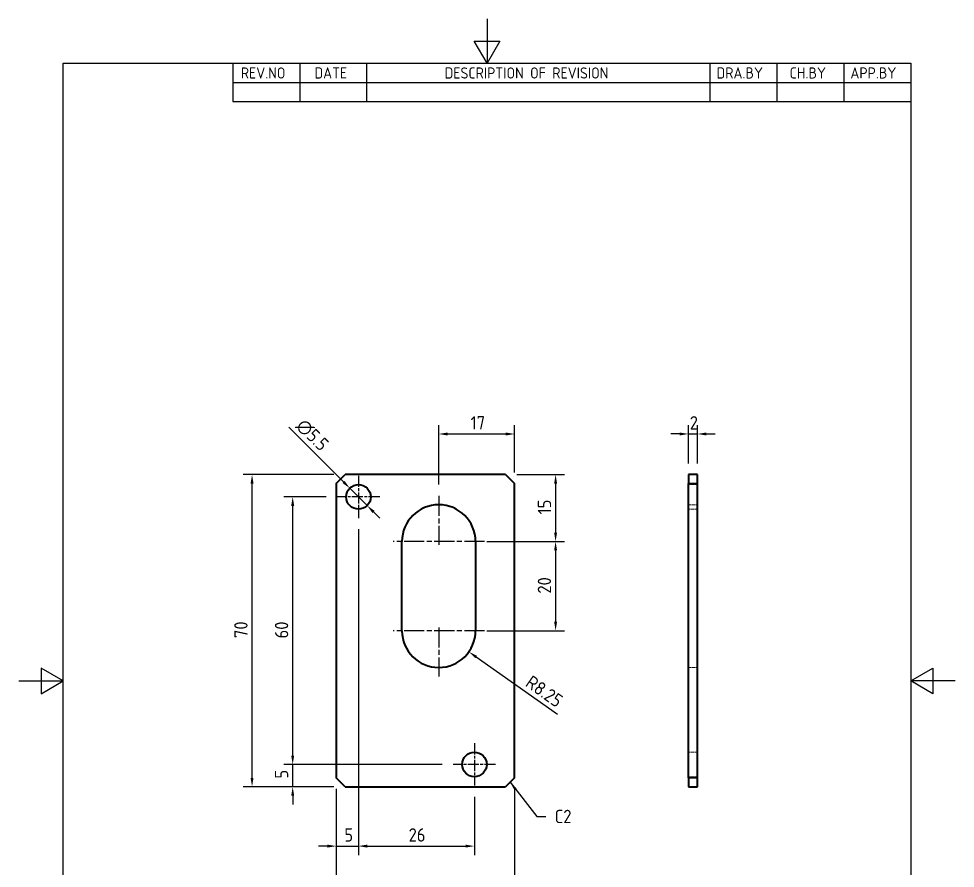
# Model space of a CAD drawing. Header units: millimetres. Extents: x 0 to 210, y 0 to 297.
# Drawn here: x 0 to 210, y 106.5 to 297 of the extents above; entities that cross this region are included whole.
import ezdxf

# ---------------------------------------------------------------- set-up
doc = ezdxf.new("R2010")
doc.units = ezdxf.units.MM
doc.linetypes.add('CHAIN', pattern=[0.35429999999999995, 0.2362, -0.0295, 0.0591, -0.0295])
doc.linetypes.add('DASHED', pattern=[0.2067, 0.1654, -0.0413])
doc.layers.get('0').update_dxf_attribs({"color": 3, "lineweight": 25})
for name, color, linetype, lineweight in [('가려진 것(ISO)', 2, 'DASHED', 18), ('가시적인 것(ISO)', 3, 'Continuous', 40), ('경계(ISO)', 7, 'Continuous', 25), ('기호(ISO)', 5, 'Continuous', 25), ('중심 표식(ISO)', 1, 'Continuous', 25), ('치수(ISO)', 2, 'Continuous', 25)]:
    doc.layers.add(name, color=color, linetype=linetype, lineweight=lineweight)
doc.styles.add('ISO Proportiona M2B', font='isocp.shx')
doc.styles.add('치수 텍스트_PSTEK_POSCO', font='isocp.shx')
doc.dimstyles.new('치수_PSTEK_POSCO', dxfattribs={"dimtxt": 3, "dimasz": 2, "dimexe": 2, "dimexo": 2.5, "dimgap": 1, "dimtad": 1, "dimrnd": 1e-08, "dimdsep": 46, "dimtxsty": '치수 텍스트_PSTEK_POSCO', "dimcen": 0.09, "dimdle": 10, "dimclrd": 7, "dimclre": 7, "dimclrt": 2, "dimadec": 1, "dimazin": 2, "dimtfac": 1, "dimtmove": 0, "dimatfit": 3, "dimfxl": 0, "dimtolj": 1, "dimlwd": -1, "dimlwe": -1, "dimarcsym": 0})
doc.dimstyles.new('치수_PSTEK_POSCO$7', dxfattribs={"dimtxt": 3, "dimasz": 2, "dimexe": 2, "dimexo": 2.5, "dimgap": 1, "dimtad": 1, "dimrnd": 1e-08, "dimdsep": 46, "dimtxsty": '치수 텍스트_PSTEK_POSCO', "dimcen": 0.09, "dimdle": 10, "dimclrd": 7, "dimclre": 7, "dimclrt": 2, "dimadec": 1, "dimazin": 2, "dimtfac": 1, "dimtmove": 0, "dimatfit": 3, "dimfxl": 0, "dimtolj": 1, "dimlwd": -1, "dimlwe": -1, "dimarcsym": 0})

# ---------------------------------------------------------------- blocks, each defined once
blk = doc.blocks.new('경계 Default Border')
at = {"layer": '경계(ISO)', "flags": 128}
for points in [[(105, 297.0000076293945), (105, 287.0000076293945), (102.1132469177246, 292.0000076293945), (107.8867530822754, 292.0000076293945), (105, 287.0000076293945)], [(10, 10), (10, 287.0000076293945), (200, 287.0000076293945), (200, 10), (10, 10)], [(0, 148.5000038146973), (10, 148.5000038146973), (5, 151.3867473602295), (5, 145.6132507324219), (10, 148.5000038146973)], [(210, 148.5000038146973), (200, 148.5000038146973), (205, 151.3867473602295), (205, 145.6132507324219), (200, 148.5000038146973)]]:
    blk.add_lwpolyline(points, dxfattribs=at)
blk = doc.blocks.new('*D21')
at = {"layer": 'Defpoints', "color": 0, "transparency": 16777216}
for p in [(76.18339570685751, 185.0113452321155), (102.1833957068575, 125.0113452321155), (102.1833957068575, 111.4516874892281)]:
    blk.add_point(p, dxfattribs=at)
at = {"layer": '치수(ISO)', "color": 7, "transparency": 16777216}
for p, q in [((76.18339570685751, 182.5113452321155), (76.18339570685751, 109.4516874892281)), ((102.1833957068575, 122.5113452321155), (102.1833957068575, 109.4516874892281)), ((78.18339570685751, 111.4516874892281), (100.1833957068575, 111.4516874892281))]:
    blk.add_line(p, q, dxfattribs=at)
for points in [[(78.18339570685751, 111.7850208225615), (78.18339570685751, 111.1183541558948), (76.18339570685751, 111.4516874892281)], [(100.1833957068575, 111.7850208225615), (100.1833957068575, 111.1183541558948), (102.1833957068575, 111.4516874892281)]]:
    blk.add_solid(points, dxfattribs=at)
at = {"layer": '치수(ISO)', "color": 2, "transparency": 16777216, "insert": (87.42089570685752, 113.9519827648187), "char_height": 3, "attachment_point": 4, "style": '치수 텍스트_PSTEK_POSCO'}
blk.add_mtext('\\A1;26', dxfattribs=at)
blk = doc.blocks.new('*D22')
at = {"layer": 'Defpoints', "color": 0, "transparency": 16777216}
for p in [(76.18339570685751, 185.0113452321155), (71.18339570685752, 126.7613452321155), (76.18339570685751, 111.4516874892281)]:
    blk.add_point(p, dxfattribs=at)
at = {"layer": '치수(ISO)', "color": 7, "transparency": 16777216}
for p, q in [((76.18339570685751, 182.5113452321155), (76.18339570685751, 109.4516874892281)), ((71.18339570685752, 124.2613452321155), (71.18339570685752, 109.4516874892281)), ((69.18339570685752, 111.4516874892281), (67.18339570685752, 111.4516874892281)), ((71.18339570685752, 111.4516874892281), (76.18339570685751, 111.4516874892281)), ((78.18339570685751, 111.4516874892281), (80.18339570685751, 111.4516874892281))]:
    blk.add_line(p, q, dxfattribs=at)
for points in [[(69.18339570685752, 111.7850208225615), (69.18339570685752, 111.1183541558948), (71.18339570685752, 111.4516874892281)], [(78.18339570685751, 111.7850208225615), (78.18339570685751, 111.1183541558948), (76.18339570685751, 111.4516874892281)]]:
    blk.add_solid(points, dxfattribs=at)
at = {"layer": '치수(ISO)', "color": 2, "transparency": 16777216, "insert": (73.02126367250155, 113.9516874892281), "char_height": 3, "attachment_point": 4, "style": '치수 텍스트_PSTEK_POSCO'}
blk.add_mtext('\\A1;5', dxfattribs=at)
blk = doc.blocks.new('*D23')
at = {"layer": 'Defpoints', "color": 0, "transparency": 16777216}
for p in [(71.18339570685752, 126.7613452321155), (111.1833957068575, 126.7613452321155), (111.1833957068575, 100.2253097084812)]:
    blk.add_point(p, dxfattribs=at)
at = {"layer": '치수(ISO)', "color": 7, "transparency": 16777216}
for p, q in [((71.18339570685752, 124.2613452321155), (71.18339570685752, 98.22530970848116)), ((111.1833957068575, 124.2613452321155), (111.1833957068575, 98.22530970848116)), ((73.18339570685752, 100.2253097084812), (109.1833957068575, 100.2253097084812))]:
    blk.add_line(p, q, dxfattribs=at)
for points in [[(73.18339570685752, 100.5586430418145), (73.18339570685752, 99.89197637514783), (71.18339570685752, 100.2253097084812)], [(109.1833957068575, 100.5586430418145), (109.1833957068575, 99.89197637514783), (111.1833957068575, 100.2253097084812)]]:
    blk.add_solid(points, dxfattribs=at)
at = {"layer": '치수(ISO)', "color": 2, "transparency": 16777216, "insert": (89.38221460449533, 102.7253097084812), "char_height": 3, "attachment_point": 4, "style": '치수 텍스트_PSTEK_POSCO'}
blk.add_mtext('\\A1;40', dxfattribs=at)
blk = doc.blocks.new('*D24')
at = {"layer": 'Defpoints', "color": 0, "transparency": 16777216}
for p in [(61.43339570685755, 189.7613452321156), (71.43339570685751, 189.7613452321155), (97.43339570685754, 129.7613452321155)]:
    blk.add_point(p, dxfattribs=at)
at = {"layer": '치수(ISO)', "color": 7, "transparency": 16777216}
for p, q in [((68.93339570685751, 189.7613452321155), (59.43339570685755, 189.7613452321156)), ((61.43339570685753, 131.7613452321156), (61.43339570685755, 187.7613452321156)), ((94.93339570685754, 129.7613452321155), (59.43339570685753, 129.7613452321156))]:
    blk.add_line(p, q, dxfattribs=at)
for points in [[(61.10006237352421, 187.7613452321156), (61.76672904019088, 187.7613452321156), (61.43339570685755, 189.7613452321156)], [(61.1000623735242, 131.7613452321156), (61.76672904019087, 131.7613452321156), (61.43339570685753, 129.7613452321156)]]:
    blk.add_solid(points, dxfattribs=at)
at = {"layer": '치수(ISO)', "color": 2, "transparency": 16777216, "insert": (58.93339570685751, 158.0204003502258), "char_height": 3, "attachment_point": 4, "rotation": 90, "style": '치수 텍스트_PSTEK_POSCO'}
blk.add_mtext('\\A1;60', dxfattribs=at)
blk = doc.blocks.new('*D25')
at = {"layer": 'Defpoints', "color": 0, "transparency": 16777216}
for p in [(61.43339570685753, 129.7613452321156), (97.43339570685754, 129.7613452321155), (73.18339570685752, 124.7613452321155)]:
    blk.add_point(p, dxfattribs=at)
at = {"layer": '치수(ISO)', "color": 7, "transparency": 16777216}
for p, q in [((61.43339570685753, 131.7613452321156), (61.43339570685753, 133.7613452321156)), ((94.93339570685754, 129.7613452321155), (59.43339570685753, 129.7613452321156)), ((61.43339570685753, 124.7613452321155), (61.43339570685753, 129.7613452321156)), ((70.68339570685752, 124.7613452321155), (59.43339570685753, 124.7613452321155)), ((61.43339570685753, 122.7613452321155), (61.43339570685753, 120.7613452321155))]:
    blk.add_line(p, q, dxfattribs=at)
for points in [[(61.1000623735242, 131.7613452321156), (61.76672904019087, 131.7613452321156), (61.43339570685753, 129.7613452321156)], [(61.1000623735242, 122.7613452321155), (61.76672904019087, 122.7613452321155), (61.43339570685753, 124.7613452321155)]]:
    blk.add_solid(points, dxfattribs=at)
at = {"layer": '치수(ISO)', "color": 2, "transparency": 16777216, "insert": (58.93339570685751, 126.5992131977596), "char_height": 3, "attachment_point": 4, "rotation": 90, "style": '치수 텍스트_PSTEK_POSCO'}
blk.add_mtext('\\A1;5', dxfattribs=at)
blk = doc.blocks.new('*D26')
at = {"layer": 'Defpoints', "color": 0, "transparency": 16777216}
for p in [(52.32051784663654, 194.7613452321155), (73.18339570685751, 194.7613452321155), (73.18339570685752, 124.7613452321155)]:
    blk.add_point(p, dxfattribs=at)
at = {"layer": '치수(ISO)', "color": 7, "transparency": 16777216}
for p, q in [((70.68339570685751, 194.7613452321155), (50.32051784663654, 194.7613452321155)), ((52.32051784663653, 126.7613452321155), (52.32051784663654, 192.7613452321155)), ((70.68339570685752, 124.7613452321155), (50.32051784663653, 124.7613452321155))]:
    blk.add_line(p, q, dxfattribs=at)
for points in [[(51.98718451330321, 192.7613452321155), (52.65385117996988, 192.7613452321155), (52.32051784663654, 194.7613452321155)], [(51.98718451330319, 126.7613452321155), (52.65385117996986, 126.7613452321155), (52.32051784663653, 124.7613452321155)]]:
    blk.add_solid(points, dxfattribs=at)
at = {"layer": '치수(ISO)', "color": 2, "transparency": 16777216, "insert": (49.82051784663651, 158.1101641297533), "char_height": 3, "attachment_point": 4, "rotation": 90, "style": '치수 텍스트_PSTEK_POSCO'}
blk.add_mtext('\\A1;70', dxfattribs=at)
blk = doc.blocks.new('*D27')
at = {"layer": 'Defpoints', "color": 0, "transparency": 16777216}
for p in [(111.1833957068575, 203.8739720124317), (111.1833957068575, 192.7613452321155), (94.18339570685752, 190.0113452321155)]:
    blk.add_point(p, dxfattribs=at)
at = {"layer": '치수(ISO)', "color": 7, "transparency": 16777216}
for p, q in [((94.18339570685752, 192.5113452321155), (94.18339570685752, 205.8739720124317)), ((111.1833957068575, 195.2613452321155), (111.1833957068575, 205.8739720124317)), ((96.18339570685752, 203.8739720124317), (109.1833957068575, 203.8739720124317))]:
    blk.add_line(p, q, dxfattribs=at)
for points in [[(96.18339570685752, 204.2073053457651), (96.18339570685752, 203.5406386790984), (94.18339570685752, 203.8739720124317)], [(109.1833957068575, 204.2073053457651), (109.1833957068575, 203.5406386790984), (111.1833957068575, 203.8739720124317)]]:
    blk.add_solid(points, dxfattribs=at)
at = {"layer": '치수(ISO)', "color": 2, "transparency": 16777216, "insert": (101.3333957068575, 206.3739720124317), "char_height": 3, "attachment_point": 4, "style": '치수 텍스트_PSTEK_POSCO'}
blk.add_mtext('\\A1;17', dxfattribs=at)
blk = doc.blocks.new('*D28')
at = {"layer": 'Defpoints', "color": 0, "transparency": 16777216}
for p in [(109.1833957068575, 194.7613452321155), (104.4333957068575, 179.7613452321155), (120.3824896819217, 179.7613452321155)]:
    blk.add_point(p, dxfattribs=at)
at = {"layer": '치수(ISO)', "color": 7, "transparency": 16777216}
for p, q in [((111.6833957068575, 194.7613452321155), (122.3824896819217, 194.7613452321155)), ((120.3824896819217, 192.7613452321155), (120.3824896819217, 181.7613452321155)), ((106.9333957068575, 179.7613452321155), (122.3824896819217, 179.7613452321155))]:
    blk.add_line(p, q, dxfattribs=at)
for points in [[(120.0491563485884, 192.7613452321155), (120.715823015255, 192.7613452321155), (120.3824896819217, 194.7613452321155)], [(120.0491563485884, 181.7613452321155), (120.715823015255, 181.7613452321155), (120.3824896819217, 179.7613452321155)]]:
    blk.add_solid(points, dxfattribs=at)
at = {"layer": '치수(ISO)', "color": 2, "transparency": 16777216, "insert": (117.8824896819217, 185.8492131977596), "char_height": 3, "attachment_point": 4, "rotation": 90, "style": '치수 텍스트_PSTEK_POSCO'}
blk.add_mtext('\\A1;15', dxfattribs=at)
blk = doc.blocks.new('*D29')
at = {"layer": 'Defpoints', "color": 0, "transparency": 16777216}
for p in [(102.4333957068575, 179.7613452321155), (102.4333957068575, 159.7613452321155), (120.3824896819217, 159.7613452321155)]:
    blk.add_point(p, dxfattribs=at)
at = {"layer": '치수(ISO)', "color": 7, "transparency": 16777216}
for p, q in [((104.9333957068575, 179.7613452321155), (122.3824896819217, 179.7613452321155)), ((120.3824896819217, 177.7613452321155), (120.3824896819217, 161.7613452321155)), ((104.9333957068575, 159.7613452321155), (122.3824896819217, 159.7613452321155))]:
    blk.add_line(p, q, dxfattribs=at)
for points in [[(120.0491563485884, 177.7613452321155), (120.715823015255, 177.7613452321155), (120.3824896819217, 179.7613452321155)], [(120.0491563485884, 161.7613452321155), (120.715823015255, 161.7613452321155), (120.3824896819217, 159.7613452321155)]]:
    blk.add_solid(points, dxfattribs=at)
at = {"layer": '치수(ISO)', "color": 2, "transparency": 16777216, "insert": (117.8821944063311, 168.0720735785722), "char_height": 3, "attachment_point": 4, "rotation": 90, "style": '치수 텍스트_PSTEK_POSCO'}
blk.add_mtext('\\A1;20', dxfattribs=at)
blk = doc.blocks.new('*D30')
at = {"layer": 'Defpoints', "color": 0, "transparency": 16777216}
for p in [(152.1936421250762, 203.8739720124372), (150.1936421250762, 194.7613452321155), (152.1936421250762, 194.7613452321155)]:
    blk.add_point(p, dxfattribs=at)
at = {"layer": '치수(ISO)', "color": 7, "transparency": 16777216}
for p, q in [((150.1936421250762, 197.2613452321155), (150.1936421250762, 205.8739720124372)), ((152.1936421250762, 197.2613452321155), (152.1936421250762, 205.8739720124372)), ((148.1936421250762, 203.8739720124372), (146.1936421250762, 203.8739720124372)), ((150.1936421250762, 203.8739720124372), (152.1936421250762, 203.8739720124372)), ((154.1936421250762, 203.8739720124372), (156.1936421250762, 203.8739720124372))]:
    blk.add_line(p, q, dxfattribs=at)
for points in [[(148.1936421250762, 204.2073053457705), (148.1936421250762, 203.5406386791039), (150.1936421250762, 203.8739720124372)], [(154.1936421250762, 204.2073053457705), (154.1936421250762, 203.5406386791039), (152.1936421250762, 203.8739720124372)]]:
    blk.add_solid(points, dxfattribs=at)
at = {"layer": '치수(ISO)', "color": 2, "transparency": 16777216, "insert": (150.4654629912179, 206.3742672880278), "char_height": 3, "attachment_point": 4, "style": '치수 텍스트_PSTEK_POSCO'}
blk.add_mtext('\\A1;2', dxfattribs=at)
blk = doc.blocks.new('*D31')
at = {"layer": 'Defpoints', "color": 0, "transparency": 16777216}
for p in [(94.18339570685744, 159.7613452321155), (100.9294752880501, 155.0123547831658)]:
    blk.add_point(p, dxfattribs=at)
at = {"layer": '치수(ISO)', "color": 7, "transparency": 16777216}
blk.add_line((120.8305649958191, 141.0027238844479), (102.5648885198544, 153.8610843712992), dxfattribs=at)
blk.add_solid([(102.7567669218322, 154.1336532432665), (102.3730101178766, 153.5885154993318), (100.9294752880501, 155.0123547831658)], dxfattribs=at)
at = {"layer": '치수(ISO)', "color": 2, "transparency": 16777216, "insert": (114.2364572563223, 148.7024241433433), "char_height": 3, "attachment_point": 4, "rotation": 324.85587180039425, "style": '치수 텍스트_PSTEK_POSCO'}
blk.add_mtext('\\A1;R8.25', dxfattribs=at)
blk = doc.blocks.new('*D32')
at = {"layer": 'Defpoints', "color": 0, "transparency": 16777216}
for p in [(74.23885205859426, 191.7058888803782), (78.12793935512082, 187.8168015838529)]:
    blk.add_point(p, dxfattribs=at)
at = {"layer": '치수(ISO)', "color": 7, "transparency": 16777216}
for p, q in [((72.82463849622096, 193.1201024427511), (60.53984555976373, 205.4048953792046)), ((78.12793935512082, 187.8168015838529), (74.23885205859426, 191.7058888803782)), ((79.54215291749414, 186.40258802148), (80.95636647986746, 184.9883744591071))]:
    blk.add_line(p, q, dxfattribs=at)
for points in [[(73.06034075661645, 193.3558047031467), (72.58893623582549, 192.8844001823555), (74.23885205859426, 191.7058888803782)], [(79.77785517788963, 186.6382902818756), (79.30645065709867, 186.1668857610844), (78.12793935512082, 187.8168015838529)]]:
    blk.add_solid(points, dxfattribs=at)
at = {"layer": '치수(ISO)', "color": 2, "transparency": 16777216, "insert": (63.01471929391649, 206.4655555509848), "char_height": 3, "attachment_point": 4, "rotation": 315.0000000000088, "style": '치수 텍스트_PSTEK_POSCO'}
blk.add_mtext('\\A1;∅5.5', dxfattribs=at)

msp = doc.modelspace()

# ---------------------------------------------------------------- linework, layer by layer
at = {"layer": '가려진 것(ISO)', "ltscale": 3.809293270111084}
for p, q in [((152.1936421250664, 192.5113452321155), (150.1936421250664, 192.5113452321155)), ((150.1936421250718, 188.0113452321155), (152.1936421250718, 188.0113452321155)), ((152.1936421250664, 187.0113452321155), (150.1936421250664, 187.0113452321155)), ((150.1936421250718, 151.5113452321155), (152.1936421250718, 151.5113452321155)), ((152.1936421250741, 132.5113452321155), (150.1936421250741, 132.5113452321155)), ((152.1936421250741, 127.0113452321155), (150.1936421250741, 127.0113452321155))]:
    msp.add_line(p, q, dxfattribs=at)
at = {"layer": '가시적인 것(ISO)'}
for p, q in [((71.18339570685751, 192.7613452321155), (73.18339570685751, 194.7613452321155)), ((109.1833957068575, 194.7613452321155), (73.18339570685751, 194.7613452321155)), ((109.1833957068575, 194.7613452321155), (111.1833957068575, 192.7613452321155)), ((152.1936421250762, 194.7613452321155), (150.1936421250762, 194.7613452321155)), ((150.1936421250762, 194.7613452321155), (150.1936421250768, 192.7613452321155)), ((152.1936421250768, 192.7613452321155), (152.1936421250762, 194.7613452321155)), ((71.18339570685751, 192.7613452321155), (71.18339570685751, 126.7613452321155)), ((111.1833957068575, 126.7613452321155), (111.1833957068575, 192.7613452321155)), ((150.1936421250768, 192.7613452321155), (152.1936421250768, 192.7613452321155)), ((150.1936421250768, 126.7613452321155), (150.1936421250768, 192.7613452321155)), ((152.1936421250768, 126.7613452321155), (152.1936421250768, 192.7613452321155)), ((85.93339570685751, 159.7613452321155), (85.93339570685751, 179.7613452321155)), ((102.4333957068575, 179.7613452321155), (102.4333957068575, 159.7613452321155)), ((73.18339570685752, 124.7613452321155), (71.18339570685751, 126.7613452321155)), ((111.1833957068575, 126.7613452321155), (109.1833957068575, 124.7613452321155)), ((150.1936421250768, 126.7613452321155), (150.1936421250762, 124.7613452321155)), ((152.1936421250768, 126.7613452321155), (150.1936421250768, 126.7613452321155)), ((152.1936421250762, 124.7613452321155), (152.1936421250768, 126.7613452321155)), ((73.18339570685752, 124.7613452321155), (109.1833957068575, 124.7613452321155)), ((150.1936421250762, 124.7613452321155), (152.1936421250762, 124.7613452321155))]:
    msp.add_line(p, q, dxfattribs=at)
for centre in [(76.18339570685751, 189.7613452321155), (102.1833957068575, 129.7613452321155)]:
    msp.add_circle(centre, 2.75, dxfattribs=at)
for centre, radius, start, end in [((94.18339570685751, 179.7613452321155), 8.249999999999998, 0, 180), ((94.18339570685752, 159.7613452321155), 8.249999999999996, 180, 0)]:
    msp.add_arc(centre, radius, start, end, dxfattribs=at)
at = {"layer": '기호(ISO)'}
for p, q in [((48.00000000000001, 287.0000076293945), (200, 287.0000076293945)), ((48.00000000000001, 287.0000076293945), (48.00000000000001, 282.7200076293945)), ((63.00000000000001, 287.0000076293945), (63.00000000000001, 282.7200076293945)), ((78, 287.0000076293945), (78, 282.7200076293945)), ((155, 287.0000076293945), (155, 282.7200076293945)), ((170, 287.0000076293945), (170, 282.7200076293945)), ((185, 287.0000076293945), (185, 282.7200076293945)), ((200, 287.0000076293945), (200, 282.7200076293945)), ((48.00000000000001, 282.7200076293945), (200, 282.7200076293945)), ((48.00000000000001, 282.7200076293945), (48.00000000000001, 278.4400076293945)), ((63.00000000000001, 282.7200076293945), (63.00000000000001, 278.4400076293945)), ((78, 282.7200076293945), (78, 278.4400076293945)), ((155, 282.7200076293945), (155, 278.4400076293945)), ((170, 282.7200076293945), (170, 278.4400076293945)), ((185, 282.7200076293945), (185, 278.4400076293945)), ((200, 282.7200076293945), (200, 278.4400076293945)), ((48.00000000000001, 278.4400076293945), (200, 278.4400076293945))]:
    msp.add_line(p, q, dxfattribs=at)
at = {"layer": '중심 표식(ISO)', "linetype": 'CHAIN', "ltscale": 10.55637073516846}
for p, q in [((76.18339570685751, 194.5113452321155), (76.18339570685751, 185.0113452321155)), ((80.93339570685751, 189.7613452321155), (71.43339570685751, 189.7613452321155)), ((102.1833957068575, 134.5113452321155), (102.1833957068575, 125.0113452321155)), ((106.9333957068575, 129.7613452321155), (97.43339570685754, 129.7613452321155))]:
    msp.add_line(p, q, dxfattribs=at)
at = {"layer": '중심 표식(ISO)', "linetype": 'CHAIN', "ltscale": 19.05165100097656}
for p, q in [((94.18339570685752, 190.0113452321155), (94.18339570685752, 179.0113452321155)), ((104.4333957068575, 179.7613452321155), (83.93339570685752, 179.7613452321155)), ((104.4333957068575, 159.7613452321155), (83.93339570685752, 159.7613452321155)), ((94.18339570685752, 160.5113452321155), (94.18339570685752, 149.5113452321155))]:
    msp.add_line(p, q, dxfattribs=at)

# ---------------------------------------------------------------- block references
msp.add_blockref('경계 Default Border', (0, 0))

# ---------------------------------------------------------------- texts
at = {"layer": '기호(ISO)', "color": 2}
for s, insert, char_height, attachment_point, style in [('REV.NO', (49.7871163682308, 283.5831900503393), 2.5, 7, 'ISO Proportiona M2B'), ('DATE', (66.31423177283666, 283.5831900503393), 2.5, 7, 'ISO Proportiona M2B'), ('DESCRIPTION OF REVISION', (95.50702043336295, 283.5831900503393), 2.5, 7, 'ISO Proportiona M2B'), ('DRA.BY', (156.4757339553203, 283.5831900503393), 2.5, 7, 'ISO Proportiona M2B'), ('CH.BY', (172.8642915086116, 283.5831900503393), 2.5, 7, 'ISO Proportiona M2B'), ('APP.BY', (186.4777339604403, 283.5831900503393), 2.5, 7, 'ISO Proportiona M2B'), ('{C2}', (120.1681198154414, 118.1021432063491), 3.00000011920929, 4, '치수 텍스트_PSTEK_POSCO')]:
    msp.add_mtext(s, dxfattribs=dict(at, insert=insert, char_height=char_height, attachment_point=attachment_point, style=style))

# ---------------------------------------------------------------- dimensions: what is measured, and where the dimension line sits
at = {"layer": '치수(ISO)', "color": 7}
for base, p1, p2, angle, override, picture, middle in [((111.1833957068575, 203.8739720124317), (94.18339570685752, 190.0113452321155), (111.1833957068575, 192.7613452321155), 180, {"dimdec": 2, "dimtp": 0, "dimtm": -0, "dimtdec": 2, "dimtofl": 0, "dimatfit": 1}, '*D27', (102.6833957068575, 203.8739720124317)), ((152.1936421250762, 203.8739720124372), (150.1936421250762, 194.7613452321155), (152.1936421250762, 194.7613452321155), 180, {"dimdec": 2, "dimtp": 0, "dimtm": -0, "dimtdec": 2, "dimtofl": 1, "dimatfit": 1}, '*D30', (151.1936421250762, 203.8739720124372)), ((52.32051784663654, 194.7613452321155), (73.18339570685752, 124.7613452321155), (73.18339570685751, 194.7613452321155), 270, {"dimdec": 2, "dimtp": 0, "dimtm": -0, "dimtdec": 2, "dimtofl": 0, "dimatfit": 1}, '*D26', (52.32051784663651, 159.7613452321155)), ((120.3824896819217, 179.7613452321155), (109.1833957068575, 194.7613452321155), (104.4333957068575, 179.7613452321155), 90, {"dimdec": 2, "dimtp": 0, "dimtm": -0, "dimtdec": 2, "dimtofl": 0, "dimatfit": 1}, '*D28', (120.3824896819217, 187.2613452321155)), ((61.43339570685755, 189.7613452321156), (97.43339570685754, 129.7613452321155), (71.43339570685751, 189.7613452321155), 90, {"dimdec": 2, "dimtp": 0, "dimtm": -0, "dimtdec": 2, "dimtofl": 0, "dimatfit": 1}, '*D24', (61.43339570685751, 159.7613452321155)), ((76.18339570685751, 111.4516874892281), (71.18339570685752, 126.7613452321155), (76.18339570685751, 185.0113452321155), 180, {"dimdec": 2, "dimtp": 0, "dimtm": -0, "dimtdec": 2, "dimtofl": 1, "dimatfit": 1}, '*D22', (73.68339570685751, 111.4516874892281)), ((102.1833957068575, 111.4516874892281), (76.18339570685751, 185.0113452321155), (102.1833957068575, 125.0113452321155), 180, {"dimdec": 2, "dimtp": 0, "dimtm": -0, "dimtdec": 2, "dimtofl": 0, "dimatfit": 1}, '*D21', (89.18339570685752, 111.4516874892281)), ((120.3824896819217, 159.7613452321155), (102.4333957068575, 179.7613452321155), (102.4333957068575, 159.7613452321155), 90, {"dimdec": 2, "dimtp": 0, "dimtm": -0, "dimtdec": 2, "dimtofl": 0, "dimatfit": 1}, '*D29', (120.3824896819217, 169.7613452321155)), ((61.43339570685753, 129.7613452321156), (73.18339570685752, 124.7613452321155), (97.43339570685754, 129.7613452321155), 270, {"dimdec": 2, "dimtp": 0, "dimtm": -0, "dimtdec": 2, "dimtofl": 1, "dimatfit": 1}, '*D25', (61.43339570685751, 127.2613452321156)), ((111.1833957068575, 100.2253097084812), (71.18339570685752, 126.7613452321155), (111.1833957068575, 126.7613452321155), 180, {"dimdec": 2, "dimtp": 0, "dimtm": -0, "dimtdec": 2, "dimtofl": 0, "dimatfit": 1}, '*D23', (91.18339570685754, 100.2253097084812))]:
    dim = msp.add_linear_dim(base=base, p1=p1, p2=p2, angle=angle, dimstyle='치수_PSTEK_POSCO', override=override, dxfattribs=at)
    dim.commit()
    dim.dimension.update_dxf_attribs({"geometry": picture, "text_midpoint": middle, "dimtype": 160})
dim = msp.add_diameter_dim_2p(p1=(78.12793935512082, 187.8168015838529), p2=(74.23885205859426, 191.7058888803782), dimstyle='치수_PSTEK_POSCO', override={"dimdec": 2, "dimlfac": 1.00000000000001, "dimtp": 0, "dimtm": -0, "dimtdec": 2, "dimatfit": 2}, dxfattribs=at)
dim.commit()
dim.dimension.update_dxf_attribs({"geometry": '*D32', "text_midpoint": (63.73040471886638, 202.2143362201029), "dimtype": 163})
dim = msp.add_radius_dim(center=(94.18339570685744, 159.7613452321155), mpoint=(100.9294752880501, 155.0123547831658), dimstyle='치수_PSTEK_POSCO', override={"dimdec": 2, "dimcen": 0, "dimtp": 0, "dimtm": -0, "dimtdec": 2, "dimtofl": 0}, dxfattribs=at)
dim.commit()
dim.dimension.update_dxf_attribs({"geometry": '*D31', "text_midpoint": (116.4050288251904, 144.1181376225826), "dimtype": 164})

# ---------------------------------------------------------------- leaders
at = {"layer": '기호(ISO)', "color": 7, "annotation_type": 0, "has_hookline": 1, "hookline_direction": 0, "text_width": 3.619974386500103}
msp.add_leader([(110.1833957068575, 125.7613452321155), (116.1681198154414, 118.1021432063491), (118.1681198154414, 118.1021432063491)], dimstyle='치수_PSTEK_POSCO$7', override={"dimtad": 0}, dxfattribs=at)

doc.saveas('drawing.dxf')
